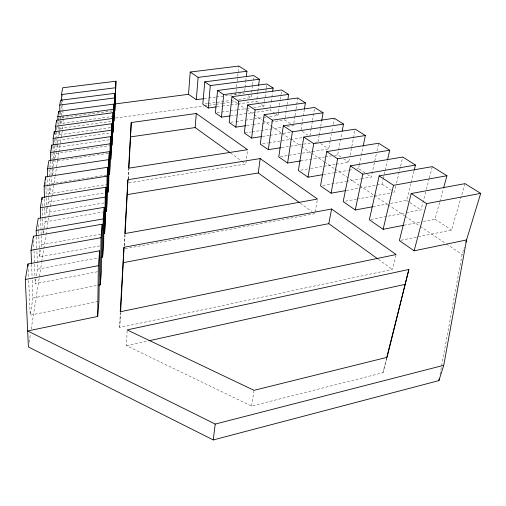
<?xml version="1.0" encoding="UTF-8"?>
<svg xmlns="http://www.w3.org/2000/svg" width="506" height="506" viewBox="0 0 506 506"><rect width="100%" height="100%" fill="white"/><g stroke="black" fill="none" stroke-linecap="round" stroke-linejoin="round"><path stroke-width="0.38" stroke-dasharray="2.53 1.9" d="M395.939 255.296L392.397 269.401L119.739 327.496L120.219 312.55M124.375 245.815L124.767 234.348M128.208 179.086L128.562 168.979M386.66 358.798L382.96 372.72L251.59 406.071L126.525 345.706L127.132 329.912M119.739 327.496L120.592 312.645M124.457 245.726L125.09 234.708M128.296 179.067L128.885 168.909M236.909 103.034L234.942 101.719L235.113 100.163M235.707 94.742L235.96 92.415M236.043 91.637L236.466 87.766M236.549 86.988L237.143 81.561M237.225 80.789L238.838 66.058M244.657 90.979L245.012 87.943M245.094 87.184L245.707 81.871M245.796 81.112L246.144 78.076M238.617 99.353L251.071 97.658L252.532 85.489M252.627 84.723L253.727 75.596M128.853 182.849L245.827 164.02L247.485 150.446M258.471 102.547L256.65 101.345L256.839 99.821M256.934 99.056L257.503 94.483M257.598 93.724L257.883 91.434M257.978 90.669L258.547 86.096M253.759 107.582L263.936 106.159L264.436 102.332M264.53 101.567L265.827 91.63M265.928 90.865L266.226 88.569M266.327 87.81L266.82 83.983M274.992 113.458L270.115 110.238L271.146 102.573M271.254 101.807L271.766 97.974M271.874 97.209L272.494 92.611M269.515 116.703L278.047 115.476L278.483 112.383M278.591 111.611L279.356 106.209M279.464 105.438L280.229 100.03M280.337 99.258L280.881 95.394M280.994 94.622L281.646 89.992M290.4 123.635L284.859 119.973L287.699 100.618M294.897 116.443L293.48 125.671L287.237 126.601M295.017 115.672L295.959 109.524M296.08 108.752L297.73 97.987M251.59 406.071L254.018 390.328M29.139 342.271L30.486 333.682M31.22 328.995L41.612 262.62M41.732 261.842L43.687 249.35M43.813 248.566L45.888 235.29M46.014 234.512L46.748 229.825M46.868 229.047L50.29 207.182M50.41 206.404L51.878 197.03M52.004 196.252L55.059 176.727M55.179 175.949L57.627 160.332M57.747 159.548L58.848 152.521M58.968 151.743L61.049 138.467M61.169 137.683L62.883 126.753M98.164 301.437L30.202 315.162L32.947 298.009L32.125 277.655M97.614 271.722L35.249 283.645L35.983 279.072M36.47 276.023L37.57 269.167L36.837 248.642M99.752 245.929L39.531 256.89L40.632 250.034M41.119 246.985L41.486 244.695L41.163 234.487M43.288 233.443L44.028 228.82M44.155 228.048L45.142 221.887L44.477 198.51M104.084 202.919L46.647 212.495L48.317 202.077L47.691 177.587M107.93 184.304L49.664 193.64L51.131 184.481M52.706 174.671L53.649 168.776M108.227 153.28L54.857 161.231L56.103 153.451L56.058 151.117M109.328 139.808L57.083 147.341L57.646 143.805M57.76 143.103L58.158 137.132M110.352 127.638L59.088 134.805L59.778 130.529M59.891 129.821L60.069 125.279M113.597 116.348L60.903 123.508L61.599 119.15M301.095 129.84L303.183 116.741M303.309 115.969L304.289 109.802M309.95 135.697L311.095 128.821M311.222 128.062L312.366 121.187M312.493 120.422L314.403 108.967M318.027 141.876L319.09 135.753M319.223 134.988L321.607 121.206M317.224 200.585L314.865 213.659L124.274 248.87M312.316 151.547L328.698 148.922L330.235 140.485M330.374 139.713L331.348 134.343M331.911 131.275L332.606 127.442M333.163 124.375L334.283 118.233M440.037 374.427L462.098 254.55L464.318 247.251M340.917 156.993L337.679 154.855L341.911 132.547M336.3 164.191L348.685 162.122L349.45 158.289M350.057 155.222L355.244 129.138M364.889 172.824L358.507 168.606L359.14 165.532M359.304 164.76L361.056 156.297M361.214 155.532L362.966 147.069M361.278 178.782L371.271 177.037L376.3 153.988M376.97 150.914L378.64 143.23M359.621 188.112L382.011 184.127L383.061 179.504M383.232 178.732L384.984 171.028M385.161 170.256L387.261 161.009M395.831 186.164L394.37 192.293L391.271 192.856M396.559 183.096L400.391 167.005M400.575 166.24L402.763 157.043M390.556 203.412L406.672 200.414L410.98 183.109M411.163 182.356L413.978 171.072M382.96 372.72L386.552 358.254M406.356 212.678L421.005 209.882L426.172 190.148M426.375 189.389L429.151 178.763M429.354 178.004L432.333 166.626M423.408 221.419L435.033 219.142L439.632 202.387M439.84 201.628L443.395 188.681M400.91 240.28L451.554 230.053L465.014 183.646M126.525 345.706L148.119 340.949M32.947 298.009L97.215 285.403M404.047 225.221L420.315 222.026M370.885 219.465L405.584 212.83M37.57 269.167L97.981 257.915M372.909 206.701L387.488 203.988M345.516 201.186L356.369 199.212M357.147 199.067L373.434 196.1M374.206 195.961L390.493 192.995M41.486 244.695L100.745 234.158M346.496 190.446L358.849 188.245M322.828 185.481L345.895 181.458M346.667 181.325L360.506 178.915M45.142 221.887L103.325 211.995M323.536 174.551L333.637 172.837M334.415 172.704L348.406 170.326M349.178 170.193L353.068 169.529M356.951 168.871L358.507 168.606M300.69 170.13L307.661 168.966M310.754 168.447L323.144 166.385M323.916 166.253L335.529 164.317M48.317 202.077L104.147 192.963M300.684 160.889L324.58 156.993M325.352 156.866L331.512 155.861M334.599 155.361L337.679 154.855M280.343 156.67L311.538 151.673M106.399 175.063L51.258 183.716L51.074 175.911M281.532 147.6L311.038 142.97M314.922 142.363L317.249 141.996M262.62 143.736L268.035 142.901M268.806 142.787L302.86 137.531M262.424 136.449L269.363 135.399M270.134 135.285L290.178 132.249M245.081 132.882L251.324 131.952M252.108 131.838L281.772 127.411M56.103 153.451L109.625 145.62M246.751 125.551L252.197 124.754M252.975 124.64L261.526 123.388M262.304 123.274L284.859 119.973M230.749 122.294L235.398 121.623M236.175 121.516L244.708 120.283M245.48 120.169L262.538 117.708M263.316 117.601L266.415 117.152M58.215 140.276L110.7 132.831M230.711 115.823L270.115 110.238M216.96 112.724L220.875 112.18M221.66 112.066L229.49 110.972M230.274 110.865L236.536 109.985M237.32 109.878L245.929 108.676M246.713 108.562L249.844 108.126M60.119 128.391L111.636 121.301M216.859 106.823L221.539 106.178M222.317 106.07L230.122 104.995M230.9 104.887L237.143 104.027M237.921 103.92L256.65 101.345M205.158 103.901L207.492 103.585M208.27 103.477L230.059 100.517M230.837 100.409L234.727 99.884M115.457 118.043L203.703 105.982M204.487 105.88L215.417 104.381M216.201 104.274L221.666 103.528M222.45 103.42L234.942 101.719M112.509 110.915L61.833 117.696L61.732 110.751M204.057 98.657L207.934 98.139M208.712 98.031L215.695 97.095M216.467 96.994L244.398 93.256M248.035 95.659L251.071 97.658M261.507 104.552L263.936 106.159M275.606 113.863L278.047 115.476M302.234 131.446L307.926 135.203M320.538 143.533L328.698 148.922M343.504 158.701L348.685 162.122M367.445 174.507L371.271 177.037M382.011 184.127L393.067 191.432M406.672 200.414L409.278 202.134M409.93 202.564L421.005 209.882M435.033 219.142L451.554 230.053M237.561 103.477L246.074 109.201M246.726 109.644L262.437 120.213M263.095 120.656L270.95 125.943M271.602 126.38L281.425 132.989M282.076 133.426L301.057 146.202M301.715 146.639L310.88 152.806M311.532 153.248L323.973 161.616M324.624 162.059L334.447 168.662M335.098 169.105L359.323 185.398M359.975 185.841L373.725 195.088M374.377 195.531L387.469 204.342M388.127 204.778L404.49 215.79M405.148 216.233L419.55 225.923M420.201 226.365L445.729 243.538M446.387 243.981L462.098 254.55M230.426 152.951L241.337 160.794M241.976 161.256L245.827 164.02M300.235 203.14L311.683 211.375M378.406 259.344L392.397 269.401M28.222 269.489L28.564 277.364M28.697 280.514L30.202 315.162M31.587 264.353L32.093 276.877M33.592 240.065L33.978 250.179M34.003 250.963L35.04 278.199M35.072 278.977L35.249 283.645M36.413 236.802L36.805 247.851M38.443 224.702L38.633 230.198M38.658 230.983L38.817 235.695M38.842 236.479L39.531 256.89M40.663 218.775L41.138 233.696M42.245 203.735L42.359 207.643M42.384 208.428L42.668 217.801M42.694 218.586L43.023 229.528M43.048 230.306L43.143 233.43M45.825 182.261L45.932 186.138M45.951 186.916L46.223 196.992M46.248 197.77L46.501 207.068M46.52 207.846L46.647 212.495M48.974 165.342L49.664 193.64M51.871 148.954L52.124 160.611M52.143 161.382L52.295 168.378M52.314 169.156L52.434 174.595M50.733 161.079L50.878 167.322M50.897 168.106L51.055 175.127M53.307 146.19L53.408 150.877M53.427 151.655L53.573 158.675M53.585 159.46L53.75 167.258M55.704 132.483L55.793 137.139M55.812 137.917L55.913 143.356M55.926 144.128L56.046 150.345M54.42 139.485L54.534 144.918M54.547 145.696L54.673 151.914M54.686 152.685L54.857 161.231M57.893 121.44L58.038 130.074M58.051 130.858L58.146 136.348M56.716 127.234L56.786 131.098M56.805 131.876L56.912 138.062M56.931 138.834L57.039 145.02M57.058 145.798L57.083 147.341M59.86 112.054L59.91 115.166M59.923 115.944L60.056 124.501M58.822 118.385L58.949 126.203M58.962 126.987L59.038 131.68M59.05 132.458L59.088 134.805M61.599 101.491L61.719 109.979M60.726 111.877L60.796 116.532M60.809 117.303L60.853 120.409M60.865 121.181L60.903 123.508M62.706 94.015L62.769 98.689M62.782 99.473L62.833 103.369M62.845 104.147L62.915 109.606M62.927 110.384L62.991 115.058M63.003 115.836L63.035 118.176M63.041 118.954L63.105 123.635"/><path stroke-width="0.76" d="M443.756 365.307L215.214 424.072L27.672 330.962L97.671 316.446L98.354 265.688L99.657 250.799L27.982 263.974L25.3 279.508L28.406 346.958L213.254 439.942L438.898 380.613L443.756 365.307L466.538 239.952L414.117 250.818L399.373 240.59L411.195 193.539L465.014 183.646L480.7 193.387L465.874 242.14M99.657 250.799L98.936 301.279L97.671 316.446M98.765 285.099L100.314 284.796L101.029 237.719L102.212 224.183L33.44 236.175L31.018 250.268L31.555 263.569M102.212 224.183L101.466 270.988L100.314 284.796M101.08 257.333L102.629 257.048L103.268 218.915L104.274 207.302L38.235 218.421L36.185 230.489L36.381 236.011M104.274 207.302L103.616 245.227L102.629 257.048M106.108 187.157L105.248 197.081L104.597 233.468L105.438 223.361L106.108 187.157L42.055 197.485L40.309 207.776L40.638 217.991M107.873 167.252L107.108 176.139L106.431 211.464L107.183 202.4L107.873 167.252L45.679 176.841L44.123 186.044L44.452 197.732M109.372 151.636L108.682 159.63L108.025 192.331L108.708 184.178L109.372 151.636L48.861 160.623L47.463 168.896L47.665 176.796M110.77 136.626L110.15 143.805L109.505 174.576L110.118 167.258L110.77 136.626L51.783 145.07L50.537 152.496L50.714 160.301M111.959 123.723L111.402 130.187L110.776 159.409L111.32 152.818L111.959 123.723L54.268 131.712L53.149 138.391L53.275 144.634M113.047 112.68L111.952 145.279L113.047 112.68L56.59 120.276L55.59 126.266L55.692 131.705M113.995 104.078L113.015 132.509L113.995 104.078L58.702 111.352L57.81 116.728L57.861 119.865M114.913 93.313L113.976 120.978L114.913 93.313L60.549 100.251L59.752 105.046L59.847 111.276M115.95 81.207L114.843 110.599L115.95 81.207L62.624 87.778L61.498 94.54L61.587 100.713M120.637 311.867L123.995 247.251L331.62 209.016L396.128 254.55L120.245 311.766L123.995 247.251M125.178 233.133L127.923 179.706L260.173 158.58L317.502 199.048L124.792 233.582L127.923 179.706M128.929 168.131L131.244 122.534L196.296 113.489L247.579 149.687L128.594 168.201L131.244 122.534M203.279 98.759L196.296 99.695L188.523 94.299L190.212 72.054L238.838 66.058L246.934 71.245L246.321 76.558M196.296 99.695L198.118 77.38L190.212 72.054M229.787 152.489L195.139 127.575L196.296 113.489M258.642 85.331L259.407 79.233L253.727 75.596L204.753 81.846L202.824 104.217L208.276 108.006L216.075 106.93M208.276 108.006L210.306 85.584L204.753 81.846M272.702 91.08L273.113 88.012L266.82 83.983L217.555 90.46L215.398 112.946L221.438 117.139L229.939 115.931M221.438 117.139L223.709 94.603L217.555 90.46M287.927 99.075L288.603 94.426L281.646 89.992L231.957 96.678L229.199 122.522L235.859 127.145L245.973 125.665M235.859 127.145L238.762 101.238L231.957 96.678M304.416 109.03L305.396 102.863L297.73 97.987L247.624 104.932L244.303 132.996L251.627 138.081L261.653 136.569M213.254 439.942L215.214 424.072M251.627 138.081L255.125 109.941L247.624 104.932M321.74 120.441L323.068 112.781L314.656 107.443L264.157 114.672L260.293 144.096L268.332 149.668L280.754 147.72M299.603 202.685L258.269 172.97L260.173 158.58M268.332 149.668L272.392 120.169L264.157 114.672M342.201 131.003L343.511 124.084L334.283 118.233L283.328 125.804L278.781 156.923L287.585 163.033L300.684 160.889M287.585 163.033L292.373 131.826L283.328 125.804M363.125 146.297L365.357 135.526L355.244 129.138L303.802 137.063L298.369 170.516L307.996 177.195L322.765 174.684M307.996 177.195L313.714 143.647L303.802 137.063M387.615 159.466L389.715 150.219L378.64 143.23L326.724 151.598L320.519 185.879L331.057 193.191L345.724 190.585M438.898 380.613L439.183 379.064M331.057 193.191L337.591 158.802L326.724 151.598M377.767 258.889L328.799 223.677L331.62 209.016M414.161 170.32L415.477 165.051L402.763 157.043L350.354 165.867L343.188 201.609L355.263 209.99L372.909 206.701M355.263 209.99L362.834 174.134L415.477 165.051M443.61 187.922L446.956 175.74L432.333 166.626L379.158 175.892L369.348 219.756L383.131 229.319L403.269 225.372M383.131 229.319L393.529 185.31L446.956 175.74M386.552 358.254L408.867 269.47L127.132 329.912L254.018 390.328L387.052 357.331L408.867 269.47M414.117 250.818L426.621 203.614L480.7 193.387M148.891 340.778L404.92 284.391M25.3 279.508L98.354 265.688M123.477 262.627L328.799 223.677M31.018 250.268L101.029 237.719M36.185 230.489L103.268 218.915M40.309 207.776L105.248 197.081M337.591 158.802L389.715 150.219M127.404 194.582L258.269 172.97M44.123 186.044L107.108 176.139M313.714 143.647L365.357 135.526M47.463 168.896L108.682 159.63M292.373 131.826L343.511 124.084M50.537 152.496L110.15 143.805M272.392 120.169L323.068 112.781M130.731 136.867L195.139 127.575M53.149 138.391L111.402 130.187M255.125 109.941L305.396 102.863M55.59 126.266L112.547 118.486M238.762 101.238L288.603 94.426M57.81 116.728L113.546 109.296M223.709 94.603L273.113 88.012M115.406 103.913L188.523 94.299M59.752 105.046L114.514 97.968M210.306 85.584L259.407 79.233M61.498 94.54L115.387 87.772M198.118 77.38L246.934 71.245M411.195 193.539L426.621 203.614M379.158 175.892L393.529 185.31M350.354 165.867L362.834 174.134M27.982 263.974L28.083 266.339M33.44 236.175L33.504 237.731M42.055 197.485L42.124 199.832M45.679 176.841L45.742 179.162M51.783 145.07L51.852 148.176M54.268 131.712L54.313 134.046M56.59 120.276L56.621 121.819M58.702 111.352L58.728 112.914"/></g></svg>
